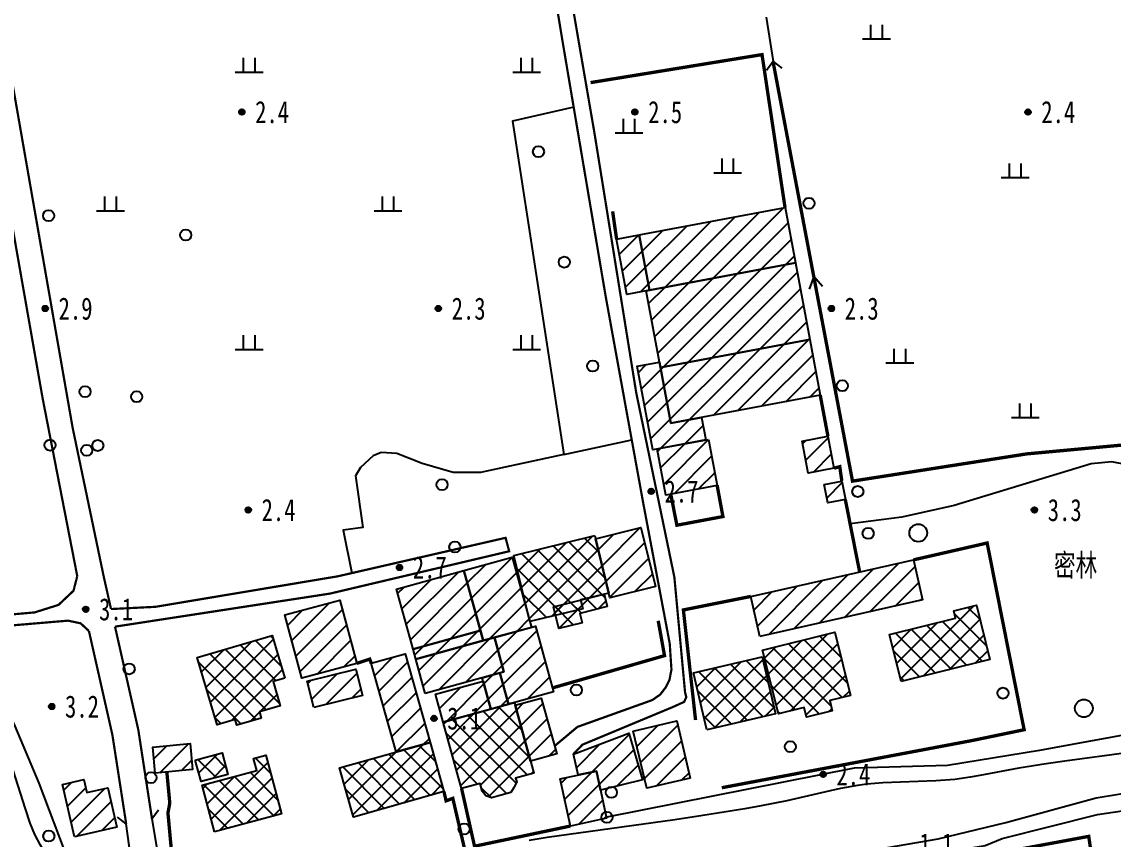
# Model space of a CAD drawing. Header units: metres. Extents: x 494039 to 619385, y 3351420 to 3402703.
# Drawn here: x 589556.1 to 589752.9, y 3393042.3 to 3393189.7 of the extents above; entities that cross this region are included whole.
import ezdxf
from ezdxf.enums import TextEntityAlignment as Align

# ---------------------------------------------------------------- set-up
doc = ezdxf.new("R2010")
doc.units = ezdxf.units.M
for name, pattern in [('2180', [0]), ('2430', [0]), ('8521', [0]), ('9610', [0])]:
    doc.linetypes.add(name, pattern=pattern)
for name, color, linetype in [('210100', 130, 'Continuous'), ('220200', 130, 'Continuous'), ('220900', 130, '2180'), ('261301', 141, 'Continuous'), ('310300', 8, 'Continuous'), ('310500', 8, 'Continuous'), ('380201', 8, '2430'), ('420500', 8, 'Continuous'), ('430300', 8, 'Continuous'), ('510301', 8, 'Continuous'), ('720100', 8, 'Continuous'), ('760201', 8, '8521'), ('810100', 8, '9610'), ('810302', 8, 'Continuous'), ('810501', 8, 'Continuous'), ('810502', 8, 'Continuous')]:
    doc.layers.add(name, color=color, linetype=linetype)
pattern_1 = [(45, (0, 0), (-1.767766953, 1.767766953), []), (135, (0, 0), (-1.767766953, -1.767766953), [])]
pattern_2 = [(45, (0, 0), (-1.767766953, 1.767766953), [])]

# ---------------------------------------------------------------- blocks, each defined once
blk = doc.blocks.new('gc170')
at = {"linetype": 'Continuous'}
blk.add_circle((0, 0), 0.5, dxfattribs=at)
blk = doc.blocks.new('gu')
at = {"flags": 128}
for points in [[(3.75, 0), (-3.75, 0)], [(2.711, -0.6), (3.75, 0), (3.75, 0), (2.711, 0.6)]]:
    blk.add_lwpolyline(points, dxfattribs=at)
blk = doc.blocks.new('p_point')
for radius in [0.25, 0.2, 0.15, 0.1, 0.05]:
    blk.add_circle((0, 0), radius)
blk.add_point((0, 0))
blk = doc.blocks.new('vm')
at = {"linetype": 'Continuous'}
for p, q in [((-0.5, 0), (-0.5, 1.3)), ((0.5, 1.3), (0.5, 0)), ((1.25, 0), (-1.25, 0))]:
    blk.add_line(p, q, dxfattribs=at)
blk = doc.blocks.new('v1')
blk.add_circle((0, 0), 0.8)
blk = doc.blocks.new('1-3&1-4')
at = {"layer": '310300', "linetype": 'Continuous'}
h = blk.add_hatch(dxfattribs=at)
h.set_pattern_fill('ANSI31', color=8, scale=20, style=0)
h.set_pattern_definition(pattern_2)
h.paths.add_polyline_path([(589669.2747, 3393141.2971), (589667.4056, 3393151.2628), (589693.7141, 3393156.197), (589695.5832, 3393146.2314)])
h = blk.add_hatch(dxfattribs=at)
h.set_pattern_fill('ANSI31', color=8, scale=20, style=0)
h.set_pattern_definition(pattern_2)
h.paths.add_polyline_path([(589669.2747, 3393141.2971), (589665.2257, 3393140.5377), (589663.3566, 3393150.5034), (589667.4056, 3393151.2628)])
h = blk.add_hatch(dxfattribs=at)
h.set_pattern_fill('ANSI31', color=8, scale=20, style=0)
h.set_pattern_definition(pattern_2)
h.paths.add_polyline_path([(589671.2695, 3393127.3651), (589668.6775, 3393141.1851), (589695.5832, 3393146.2314), (589698.1752, 3393132.4113)])
h = blk.add_hatch(dxfattribs=at)
h.set_pattern_fill('ANSI31', color=8, scale=20, style=0)
h.set_pattern_definition(pattern_2)
h.paths.add_polyline_path([(589700.0596, 3393122.3638), (589673.1539, 3393117.3175), (589671.2695, 3393127.3651), (589698.1752, 3393132.4113)])
h = blk.add_hatch(dxfattribs=at)
h.set_pattern_fill('ANSI31', color=8, scale=20, style=0)
h.set_pattern_definition(pattern_2)
h.paths.add_polyline_path([(589678.6592, 3393118.3501), (589679.4148, 3393114.3213), (589669.9074, 3393112.5382), (589667.0846, 3393127.589), (589671.0867, 3393128.3396), (589673.1539, 3393117.3175)])
h = blk.add_hatch(dxfattribs=at)
h.set_pattern_fill('ANSI31', color=8, scale=20, style=0)
h.set_pattern_definition(pattern_2)
h.paths.add_polyline_path([(589679.9195, 3393114.416), (589681.4756, 3393106.1193), (589672.2111, 3393104.3818), (589670.6551, 3393112.6784)])
h = blk.add_hatch(dxfattribs=at)
h.set_pattern_fill('ANSI31', color=8, scale=20, style=0)
h.set_pattern_definition(pattern_2)
h.paths.add_polyline_path([(589702.5277, 3393109.2047), (589697.8757, 3393108.3322), (589696.7959, 3393114.0897), (589701.4478, 3393114.9622)])
h = blk.add_hatch(dxfattribs=at)
h.set_pattern_fill('ANSI31', color=8, scale=20, style=0)
h.set_pattern_definition(pattern_2)
h.paths.add_polyline_path([(589700.759, 3393106.2988), (589703.9449, 3393106.9051), (589704.5835, 3393103.5493), (589701.3976, 3393102.943)])
h = blk.add_hatch(dxfattribs=at)
h.set_pattern_fill('ANSI31', color=8, scale=20, style=0)
h.set_pattern_definition(pattern_2)
h.paths.add_polyline_path([(589659.5449, 3393096.4992), (589667.7313, 3393098.5064), (589670.3414, 3393087.8614), (589662.155, 3393085.8541)])
h = blk.add_hatch(dxfattribs=at)
h.set_pattern_fill('ANSI31', color=8, scale=20, style=0)
h.set_pattern_definition(pattern_2)
h.paths.add_polyline_path([(589635.8325, 3393090.7525), (589644.5279, 3393093.1521), (589648.0134, 3393080.5218), (589639.3181, 3393078.1222)])
h = blk.add_hatch(dxfattribs=at)
h.set_pattern_fill('ANSI31', color=8, scale=20, style=0)
h.set_pattern_definition(pattern_2)
h.paths.add_polyline_path([(589689.1762, 3393078.8528), (589687.5474, 3393086.0925), (589716.8861, 3393092.6931), (589718.5148, 3393085.4535)])
h = blk.add_hatch(dxfattribs=at)
h.set_pattern_fill('ANSI31', color=8, scale=20, style=0)
h.set_pattern_definition(pattern_2)
h.paths.add_polyline_path([(589626.6573, 3393076.5759), (589623.6712, 3393087.3964), (589635.8325, 3393090.7525), (589638.8186, 3393079.932)])
h = blk.add_hatch(dxfattribs=at)
h.set_pattern_fill('ANSI31', color=8, scale=20, style=0)
h.set_pattern_definition(pattern_2)
h.paths.add_polyline_path([(589616.5071, 3393074.0149), (589606.6429, 3393071.3593), (589603.573, 3393082.7623), (589613.4372, 3393085.4179)])
h = blk.add_hatch(dxfattribs=at)
h.set_pattern_fill('ANSI31', color=8, scale=20, style=0)
h.set_pattern_definition(pattern_2)
h.paths.add_polyline_path([(589627.1568, 3393074.7661), (589626.6573, 3393076.5759), (589638.8186, 3393079.932), (589639.3181, 3393078.1222)])
h = blk.add_hatch(dxfattribs=at)
h.set_pattern_fill('ANSI31', color=8, scale=20, style=0)
h.set_pattern_definition(pattern_2)
h.paths.add_polyline_path([(589641.3272, 3393078.6766), (589648.73, 3393080.7195), (589651.9914, 3393068.9013), (589643.8792, 3393066.6626), (589642.3193, 3393072.315), (589643.0288, 3393072.5108)])
h = blk.add_hatch(dxfattribs=at)
h.set_pattern_fill('ANSI31', color=8, scale=20, style=0)
h.set_pattern_definition(pattern_2)
h.paths.add_polyline_path([(589628.8583, 3393068.6003), (589627.1568, 3393074.7661), (589641.3272, 3393078.6766), (589643.0288, 3393072.5108)])
h = blk.add_hatch(dxfattribs=at)
h.set_pattern_fill('ANSI31', color=8, scale=20, style=0)
h.set_pattern_definition(pattern_2)
h.paths.add_polyline_path([(589623.6372, 3393058.0684), (589619.1353, 3393074.0433), (589625.2232, 3393075.7589), (589629.7252, 3393059.784)])
h = blk.add_hatch(dxfattribs=at)
h.set_pattern_fill('ANSI31', color=8, scale=20, style=0)
h.set_pattern_definition(pattern_2)
h.paths.add_polyline_path([(589608.7992, 3393066.0586), (589607.6057, 3393070.7967), (589616.328, 3393072.9938), (589617.5215, 3393068.2556)])
h = blk.add_hatch(dxfattribs=at)
h.set_pattern_fill('ANSI31', color=8, scale=20, style=0)
h.set_pattern_definition(pattern_2)
h.paths.add_polyline_path([(589639.1098, 3393071.4293), (589642.3193, 3393072.315), (589643.8792, 3393066.6626), (589640.6697, 3393065.7769)])
h = blk.add_hatch(dxfattribs=at)
h.set_pattern_fill('ANSI31', color=8, scale=20, style=0)
h.set_pattern_definition(pattern_2)
h.paths.add_polyline_path([(589632.1135, 3393063.4157), (589630.7208, 3393068.4622), (589639.2771, 3393070.8234), (589640.6697, 3393065.7769)])
h = blk.add_hatch(dxfattribs=at)
h.set_pattern_fill('ANSI31', color=8, scale=20, style=0)
h.set_pattern_definition(pattern_2)
h.paths.add_polyline_path([(589645.0757, 3393066.4721), (589649.7823, 3393067.7709), (589652.555, 3393057.7233), (589647.8485, 3393056.4245)])
h = blk.add_hatch(dxfattribs=at)
h.set_pattern_fill('ANSI31', color=8, scale=20, style=0)
h.set_pattern_definition(pattern_2)
h.paths.add_polyline_path([(589676.6389, 3393053.3603), (589668.7806, 3393051.5069), (589666.3496, 3393061.814), (589674.2079, 3393063.6675)])
h = blk.add_hatch(dxfattribs=at)
h.set_pattern_fill('ANSI31', color=8, scale=20, style=0)
h.set_pattern_definition(pattern_2)
h.paths.add_polyline_path([(589656.4387, 3393053.9032), (589655.5602, 3393057.6677), (589665.5663, 3393061.4346), (589668.0017, 3393053.0198), (589660.4765, 3393051.171), (589659.7425, 3393054.6086)])
h = blk.add_hatch(dxfattribs=at)
h.set_pattern_fill('ANSI31', color=8, scale=20, style=0)
h.set_pattern_definition(pattern_2)
h.paths.add_polyline_path([(589580.1874, 3393054.2451), (589579.7446, 3393058.9296), (589586.4631, 3393059.5646), (589586.9059, 3393054.8801)])
h = blk.add_hatch(dxfattribs=at)
h.set_pattern_fill('ANSI31', color=8, scale=20, style=0)
h.set_pattern_definition(pattern_2)
h.paths.add_polyline_path([(589655.0262, 3393044.7008), (589653.2087, 3393053.2136), (589659.7425, 3393054.6086), (589661.5601, 3393046.0958)])
h = blk.add_hatch(dxfattribs=at)
h.set_pattern_fill('ANSI31', color=8, scale=20, style=0)
h.set_pattern_definition(pattern_2)
h.paths.add_polyline_path([(589565.6255, 3393042.7546), (589563.4572, 3393052.2184), (589567.3095, 3393053.101), (589567.8498, 3393050.7426), (589571.6295, 3393051.6086), (589573.2574, 3393044.5032)])
at = {"layer": '310500', "linetype": 'Continuous'}
h = blk.add_hatch(dxfattribs=at)
h.set_pattern_fill('ANSI37', color=8, scale=20, style=0)
h.set_pattern_definition(pattern_1)
h.paths.add_polyline_path([(589659.4067, 3393097.0626), (589661.9474, 3393086.7007), (589656.86, 3393085.4533), (589657.2435, 3393083.8895), (589647.7279, 3393081.5563), (589644.8038, 3393093.482)])
h = blk.add_hatch(dxfattribs=at)
h.set_pattern_fill('ANSI37', color=8, scale=20, style=0)
h.set_pattern_definition(pattern_1)
h.paths.add_polyline_path([(589661.1318, 3393086.5007), (589661.6787, 3393084.27), (589656.6976, 3393083.0487), (589657.1213, 3393081.3207), (589652.9211, 3393080.2908), (589651.9504, 3393084.2495)])
h = blk.add_hatch(dxfattribs=at)
h.set_pattern_fill('ANSI37', color=8, scale=20, style=0)
h.set_pattern_definition(pattern_1)
h.paths.add_polyline_path([(589714.6524, 3393070.7303), (589712.545, 3393079.2061), (589724.4631, 3393082.1695), (589724.1359, 3393083.4855), (589728.2158, 3393084.4999), (589730.6505, 3393074.7081)])
h = blk.add_hatch(dxfattribs=at)
h.set_pattern_fill('ANSI37', color=8, scale=20, style=0)
h.set_pattern_definition(pattern_1)
h.paths.add_polyline_path([(589603.5513, 3393071.368), (589601.4488, 3393070.7513), (589602.7302, 3393066.3828), (589598.978, 3393065.2822), (589599.3096, 3393064.1516), (589594.9193, 3393062.8638), (589594.6066, 3393063.93), (589591.3277, 3393062.9682), (589587.7675, 3393075.1055), (589601.2914, 3393079.0724)])
h = blk.add_hatch(dxfattribs=at)
h.set_pattern_fill('ANSI37', color=8, scale=20, style=0)
h.set_pattern_definition(pattern_1)
h.paths.add_polyline_path([(589705.5051, 3393068.2396), (589701.7616, 3393067.3128), (589702.2123, 3393065.4925), (589697.5957, 3393064.3495), (589697.1721, 3393066.0606), (589692.5275, 3393064.9108), (589689.6809, 3393076.4086), (589702.6855, 3393079.6283)])
h = blk.add_hatch(dxfattribs=at)
h.set_pattern_fill('ANSI37', color=8, scale=20, style=0)
h.set_pattern_definition(pattern_1)
h.paths.add_polyline_path([(589679.6178, 3393062.0361), (589677.2267, 3393072.3351), (589689.5948, 3393075.2067), (589691.986, 3393064.9077)])
h = blk.add_hatch(dxfattribs=at)
h.set_pattern_fill('ANSI37', color=8, scale=20, style=0)
h.set_pattern_definition(pattern_1)
h.paths.add_polyline_path([(589644.9422, 3393066.9559), (589648.4511, 3393054.2407), (589645.1548, 3393053.331), (589645.3423, 3393052.6518), (589644.7946, 3393051.5562), (589644.2879, 3393050.7299), (589640.8112, 3393049.7705), (589639.7578, 3393050.1592), (589639.1206, 3393050.9782), (589638.7346, 3393052.377), (589635.4127, 3393051.4603), (589632.1135, 3393063.4157)])
h = blk.add_hatch(dxfattribs=at)
h.set_pattern_fill('ANSI37', color=8, scale=20, style=0)
h.set_pattern_definition(pattern_1)
h.paths.add_polyline_path([(589615.9368, 3393046.3104), (589613.4336, 3393055.1929), (589629.7252, 3393059.784), (589632.2283, 3393050.9016)])
h = blk.add_hatch(dxfattribs=at)
h.set_pattern_fill('ANSI37', color=8, scale=20, style=0)
h.set_pattern_definition(pattern_1)
h.paths.add_polyline_path([(589587.4165, 3393056.604), (589592.2527, 3393057.8923), (589593.2901, 3393053.9981), (589588.4539, 3393052.7098)])
h = blk.add_hatch(dxfattribs=at)
h.set_pattern_fill('ANSI37', color=8, scale=20, style=0)
h.set_pattern_definition(pattern_1)
h.paths.add_polyline_path([(589590.8594, 3393043.6801), (589588.6201, 3393052.0862), (589598.4786, 3393054.7124), (589597.9032, 3393056.8726), (589600.1267, 3393057.4649), (589602.9415, 3393046.8987)])
at = {"layer": '210100', "color": 141, "linetype": 'Continuous', "elevation": 1.0574, "flags": 128}
for points in [[(589755.7315, 3393057.9333), (589744.1199, 3393056.4007), (589740.8055, 3393055.9374), (589735.8461, 3393055.1554), (589728.7977, 3393053.811), (589727.0952, 3393053.5095), (589724.3179, 3393053.1109), (589720.919, 3393052.838), (589711.3189, 3393052.5088), (589708.4586, 3393052.2682), (589706.7598, 3393052.0368), (589703.7358, 3393051.4785), (589701.8196, 3393051.0592), (589694.023, 3393049.235), (589689.4254, 3393048.321), (589686.4898, 3393047.8003), (589678.9218, 3393046.5841), (589673.8669, 3393045.8332), (589650.8572, 3393042.6042), (589647.5654, 3393042.0881)], [(589584.1008, 3393018.7818), (589593.9915, 3393017.3565), (589594.5568, 3393017.3899), (589607.8761, 3393023.0343), (589621.8461, 3393027.5851), (589630.7361, 3393029.4901), (589638.2502, 3393029.7018), (589644.1769, 3393028.961), (589647.1402, 3393029.1726), (589659.9461, 3393032.5593), (589670.4236, 3393036.1576), (589673.5986, 3393036.6868), (589688.8386, 3393038.8035), (589695.1886, 3393038.486), (589699.6336, 3393039.121), (589702.8086, 3393039.2268), (589721.3294, 3393042.4018), (589733.5002, 3393045.3651), (589749.7986, 3393049.8101), (589779.1144, 3393054.5726)], [(589577.3518, 3393027.9047), (589573.4109, 3393029.2105), (589571.3199, 3393030.0168), (589569.755, 3393030.7357), (589567.8109, 3393031.8143), (589566.4889, 3393032.708), (589565.8547, 3393033.192), (589564.6522, 3393034.2356), (589563.4518, 3393035.4926), (589561.8305, 3393037.5454), (589560.6086, 3393039.3604), (589559.4971, 3393041.2447), (589558.5152, 3393043.1907), (589557.6731, 3393045.2282), (589556.7854, 3393047.7723), (589554.5566, 3393054.7842)]]:
    blk.add_lwpolyline(points, dxfattribs=at)
at = {"layer": '220200', "color": 141, "linetype": 'Continuous', "const_width": 0.6, "flags": 128}
blk.add_lwpolyline([(589780.781, 3393082.3513), (589773.7908, 3393115.1725), (589737.2818, 3393111.7946), (589705.876, 3393106.8866), (589691.5502, 3393182.5354)], dxfattribs=at)
at = {"layer": '220900', "color": 141, "linetype": 'Continuous'}
for q in [(589690.3682, 3393180.922), (589693.1636, 3393181.3534)]:
    blk.add_line((589691.5502, 3393182.5354), q, dxfattribs=at)
at = {"layer": '220900', "color": 141, "linetype": '2180', "flags": 128}
blk.add_lwpolyline([(589690.3134, 3393190.5496), (589691.5502, 3393182.5354)], dxfattribs=at)
at = {"layer": '310300', "color": 8, "linetype": 'Continuous', "flags": 128}
for points, elevation in [([(589669.2747, 3393141.2971), (589667.4056, 3393151.2628), (589693.7141, 3393156.197), (589695.5832, 3393146.2314)], 8.0112), ([(589669.2747, 3393141.2971), (589665.2257, 3393140.5377), (589663.3566, 3393150.5034), (589667.4056, 3393151.2628)], 6.5643), ([(589671.2695, 3393127.3651), (589668.6775, 3393141.1851), (589695.5832, 3393146.2314), (589698.1752, 3393132.4113)], 8.0112), ([(589700.0596, 3393122.3638), (589673.1539, 3393117.3175), (589671.2695, 3393127.3651), (589698.1752, 3393132.4113)], 8.0112), ([(589678.6592, 3393118.3501), (589679.4148, 3393114.3213), (589669.9074, 3393112.5382), (589667.0846, 3393127.589), (589671.0867, 3393128.3396), (589673.1539, 3393117.3175)], 6.5643), ([(589679.9195, 3393114.416), (589681.4756, 3393106.1193), (589672.2111, 3393104.3818), (589670.6551, 3393112.6784)], 6.5643), ([(589702.5277, 3393109.2047), (589697.8757, 3393108.3322), (589696.7959, 3393114.0897), (589701.4478, 3393114.9622)], 6.1859), ([(589700.759, 3393106.2988), (589703.9449, 3393106.9051), (589704.5835, 3393103.5493), (589701.3976, 3393102.943)], 5.665), ([(589635.8325, 3393090.7525), (589644.5279, 3393093.1521), (589648.0134, 3393080.5218), (589639.3181, 3393078.1222)], 6.845), ([(589689.1762, 3393078.8528), (589687.5474, 3393086.0925), (589716.8861, 3393092.6931), (589718.5148, 3393085.4535)], 6.3378), ([(589626.6573, 3393076.5759), (589623.6712, 3393087.3964), (589635.8325, 3393090.7525), (589638.8186, 3393079.932)], 6.845), ([(589616.5071, 3393074.0149), (589606.6429, 3393071.3593), (589603.573, 3393082.7623), (589613.4372, 3393085.4179)], 6.5946), ([(589627.1568, 3393074.7661), (589626.6573, 3393076.5759), (589638.8186, 3393079.932), (589639.3181, 3393078.1222)], 6.845), ([(589641.3272, 3393078.6766), (589648.73, 3393080.7195), (589651.9914, 3393068.9013), (589643.8792, 3393066.6626), (589642.3193, 3393072.315), (589643.0288, 3393072.5108)], 6.845), ([(589628.8583, 3393068.6003), (589627.1568, 3393074.7661), (589641.3272, 3393078.6766), (589643.0288, 3393072.5108)], 6.845), ([(589623.6372, 3393058.0684), (589619.1353, 3393074.0433), (589625.2232, 3393075.7589), (589629.7252, 3393059.784)], 6.7282), ([(589608.7992, 3393066.0586), (589607.6057, 3393070.7967), (589616.328, 3393072.9938), (589617.5215, 3393068.2556)], 6.5946), ([(589639.1098, 3393071.4293), (589642.3193, 3393072.315), (589643.8792, 3393066.6626), (589640.6697, 3393065.7769)], 6.7782), ([(589632.1135, 3393063.4157), (589630.7208, 3393068.4622), (589639.2771, 3393070.8234), (589640.6697, 3393065.7769)], 6.7782), ([(589645.0757, 3393066.4721), (589649.7823, 3393067.7709), (589652.555, 3393057.7233), (589647.8485, 3393056.4245)], 6.845), ([(589676.6389, 3393053.3603), (589668.7806, 3393051.5069), (589666.3496, 3393061.814), (589674.2079, 3393063.6675)], 6.0651), ([(589580.1874, 3393054.2451), (589579.7446, 3393058.9296), (589586.4631, 3393059.5646), (589586.9059, 3393054.8801)], 5.7245), ([(589655.0262, 3393044.7008), (589653.2087, 3393053.2136), (589659.7425, 3393054.6086), (589661.5601, 3393046.0958)], 5.4641), ([(589565.6255, 3393042.7546), (589563.4572, 3393052.2184), (589567.3095, 3393053.101), (589567.8498, 3393050.7426), (589571.6295, 3393051.6086), (589573.2574, 3393044.5032)], 6.1085)]:
    blk.add_lwpolyline(points, close=True, dxfattribs=dict(at, elevation=elevation))
for points in [[(589659.5449, 3393096.4992), (589667.7313, 3393098.5064), (589670.3414, 3393087.8614), (589662.155, 3393085.8541)], [(589656.4387, 3393053.9032), (589655.5602, 3393057.6677), (589665.5663, 3393061.4346), (589668.0017, 3393053.0198), (589660.4765, 3393051.171), (589659.7425, 3393054.6086)]]:
    blk.add_lwpolyline(points, close=True, dxfattribs=at)
at = {"layer": '310500', "color": 8, "linetype": 'Continuous', "flags": 128}
for points, elevation in [([(589659.4067, 3393097.0626), (589661.9474, 3393086.7007), (589656.86, 3393085.4533), (589657.2435, 3393083.8895), (589647.7279, 3393081.5563), (589644.8038, 3393093.482)], 14.3082), ([(589714.6524, 3393070.7303), (589712.545, 3393079.2061), (589724.4631, 3393082.1695), (589724.1359, 3393083.4855), (589728.2158, 3393084.4999), (589730.6505, 3393074.7081)], 14.9297), ([(589603.5513, 3393071.368), (589601.4488, 3393070.7513), (589602.7302, 3393066.3828), (589598.978, 3393065.2822), (589599.3096, 3393064.1516), (589594.9193, 3393062.8638), (589594.6066, 3393063.93), (589591.3277, 3393062.9682), (589587.7675, 3393075.1055), (589601.2914, 3393079.0724)], 13.944), ([(589705.5051, 3393068.2396), (589701.7616, 3393067.3128), (589702.2123, 3393065.4925), (589697.5957, 3393064.3495), (589697.1721, 3393066.0606), (589692.5275, 3393064.9108), (589689.6809, 3393076.4086), (589702.6855, 3393079.6283)], 14.1283), ([(589679.6178, 3393062.0361), (589677.2267, 3393072.3351), (589689.5948, 3393075.2067), (589691.986, 3393064.9077)], 8.088), ([(589644.9422, 3393066.9559), (589648.4511, 3393054.2407), (589645.1548, 3393053.331), (589645.3423, 3393052.6518), (589644.7946, 3393051.5562), (589644.2879, 3393050.7299), (589640.8112, 3393049.7705), (589639.7578, 3393050.1592), (589639.1206, 3393050.9782), (589638.7346, 3393052.377), (589635.4127, 3393051.4603), (589632.1135, 3393063.4157)], 13.2584), ([(589615.9368, 3393046.3104), (589613.4336, 3393055.1929), (589629.7252, 3393059.784), (589632.2283, 3393050.9016)], 10.7041), ([(589587.4165, 3393056.604), (589592.2527, 3393057.8923), (589593.2901, 3393053.9981), (589588.4539, 3393052.7098)], 9.7769)]:
    blk.add_lwpolyline(points, close=True, dxfattribs=dict(at, elevation=elevation))
for points in [[(589661.1318, 3393086.5007), (589661.6787, 3393084.27), (589656.6976, 3393083.0487), (589657.1213, 3393081.3207), (589652.9211, 3393080.2908), (589651.9504, 3393084.2495)], [(589590.8594, 3393043.6801), (589588.6201, 3393052.0862), (589598.4786, 3393054.7124), (589597.9032, 3393056.8726), (589600.1267, 3393057.4649), (589602.9415, 3393046.8987)]]:
    blk.add_lwpolyline(points, close=True, dxfattribs=at)
at = {"layer": '380201', "color": 8, "linetype": '2430', "const_width": 0.6, "flags": 128}
for points, elevation in [([(589693.7141, 3393156.197), (589689.5662, 3393183.7852), (589658.6635, 3393178.7381)], 5.7986), ([(589662.634, 3393155.5203), (589663.3566, 3393150.5034)], 6.1102), ([(589701.4478, 3393114.9622), (589700.0596, 3393122.3638)], 6.0212), ([(589703.9449, 3393106.9051), (589703.581, 3393109.4966), (589702.5277, 3393109.2047)], 5.8431), ([(589673.1155, 3393104.5514), (589674.2213, 3393098.9333), (589682.5162, 3393100.4974), (589681.4756, 3393106.1193)], 5.9099), ([(589707.1588, 3393090.5047), (589704.5835, 3393103.5493)], 5.9099), ([(589682.3063, 3393051.6061), (589727.3779, 3393060.1041), (589736.8116, 3393062.0626), (589730.1456, 3393095.7286), (589716.8861, 3393092.6931)], 6.0718), ([(589687.5474, 3393086.0925), (589675.3911, 3393083.661), (589677.5846, 3393063.812)], 6.0718), ([(589619.1353, 3393074.0433), (589618.8495, 3393074.8022), (589616.5071, 3393074.0149)], 5.6845), ([(589750.0384, 3393032.0152), (589748.4565, 3393042.8373), (589735.3516, 3393040.4082)], 6.4707)]:
    blk.add_lwpolyline(points, dxfattribs=dict(at, elevation=elevation))
for points in [[(589651.7981, 3393069.6018), (589671.9885, 3393075.4211), (589670.8526, 3393081.7086)], [(589582.2817, 3393054.4431), (589582.8121, 3393048.8551), (589582.4835, 3393047.0502), (589583.2331, 3393038.9057)], [(589583.9726, 3393033.4203), (589584.0907, 3393031.3392), (589594.2061, 3393032.6861), (589593.8668, 3393035.005), (589595.9882, 3393035.2175), (589596.3022, 3393032.8548), (589624.4844, 3393036.8075), (589635.9283, 3393040.6491), (589633.8287, 3393049.6927), (589632.6189, 3393049.2378), (589632.2283, 3393050.9016)], [(589635.4127, 3393051.4603), (589637.7442, 3393041.0561), (589655.0262, 3393044.7008)]]:
    blk.add_lwpolyline(points, dxfattribs=at)
at = {"layer": '420500', "color": 8, "linetype": 'Continuous', "const_width": 0.4, "flags": 128}
for points in [[(589655.5602, 3393057.6677), (589657.2157, 3393059.3777), (589673.5504, 3393066.1849), (589675.5311, 3393067.0867), (589675.9158, 3393067.9523), (589675.6907, 3393068.8109), (589673.7661, 3393089.5655), (589666.8939, 3393122.7911), (589659.3657, 3393169.6157), (589650.1609, 3393223.1136)], [(589647.9117, 3393220.7153), (589653.6199, 3393186.1098), (589661.3963, 3393140.116), (589668.1185, 3393103.1017), (589672.9323, 3393077.5678), (589673.237, 3393072.9065), (589672.8816, 3393071.0544), (589672.233, 3393069.7373), (589671.2081, 3393068.3979), (589669.7844, 3393067.4128), (589656.2972, 3393062.5758), (589652.1702, 3393059.118)], [(589543.8645, 3393218.2018), (589544.2236, 3393216.2353), (589544.68, 3393207.8041), (589549.6994, 3393179.7833), (589559.8701, 3393121.9269), (589566.1342, 3393089.7494)], [(589570.9272, 3393089.5681), (589565.2952, 3393116.5406), (589552.9749, 3393187.0696), (589549.4702, 3393209.9699), (589550.3865, 3393215.2651), (589551.7255, 3393218.551)], [(589572.2236, 3393083.824), (589580.2158, 3393084.2217), (589613.1198, 3393089.7302), (589643.3445, 3393096.667), (589643.985, 3393094.2373), (589611.656, 3393086.6009), (589572.9401, 3393080.6487)], [(589526.7482, 3393080.4061), (589558.4618, 3393083.2175), (589562.7596, 3393084.5726), (589565.4559, 3393087.117), (589566.1342, 3393089.7494)], [(589572.2236, 3393083.824), (589570.9272, 3393089.5681)], [(589568.241, 3393079.8549), (589566.7465, 3393081.2483), (589564.4722, 3393081.7295), (589554.8642, 3393080.9158), (589526.6761, 3393078.1035), (589524.466, 3393077.2185), (589523.1991, 3393075.0478), (589523.5458, 3393066.9244)], [(589568.241, 3393079.8549), (589572.4648, 3393061.1386), (589574.954, 3393045.0913)], [(589579.6051, 3393046.0029), (589577.1432, 3393062.0248), (589572.9401, 3393080.6487)]]:
    blk.add_lwpolyline(points, dxfattribs=at)
at = {"layer": '430300', "color": 8, "linetype": 'Continuous'}
for p, q in [((589579.6051, 3393046.0029), (589580.77, 3393047.6287)), ((589574.954, 3393045.0913), (589573.3579, 3393046.2965))]:
    blk.add_line(p, q, dxfattribs=at)
at = {"layer": '430300', "color": 8, "linetype": 'Continuous', "flags": 128}
for points in [[(589579.1233, 3393015.207), (589574.954, 3393045.0913)], [(589579.6051, 3393046.0029), (589584.5433, 3393016.1021)]]:
    blk.add_lwpolyline(points, dxfattribs=at)
at = {"layer": '760201', "color": 8, "linetype": '8521', "flags": 128}
for points in [[(589938.2453, 3393123.4834), (589933.0822, 3393119.4154), (589926.8264, 3393115.092), (589908.6323, 3393108.4169), (589903.8432, 3393106.7755), (589900.1298, 3393105.6156), (589898.2599, 3393105.085), (589895.2442, 3393104.327), (589892.1922, 3393103.7062), (589886.2321, 3393102.6134), (589883.925, 3393102.066), (589882.0684, 3393101.5099), (589879.581, 3393100.6127), (589878.1737, 3393100.0496), (589872.9281, 3393097.8253), (589870.1121, 3393096.7049), (589867.9721, 3393095.965), (589866.8891, 3393095.6418), (589865.5529, 3393095.3003), (589863.3489, 3393094.8702), (589857.14, 3393094.0226), (589854.4418, 3393093.5639), (589852.8869, 3393093.2025), (589850.5681, 3393092.4959), (589849.4282, 3393092.0817), (589847.1802, 3393091.1535), (589844.9665, 3393090.1169), (589843.3236, 3393089.284), (589840.0691, 3393087.5162), (589832.5309, 3393083.176), (589828.7296, 3393081.0697), (589825.3906, 3393079.3848), (589822.44, 3393078.0612), (589820.6495, 3393077.3196), (589817.033, 3393075.9306), (589812.7679, 3393074.4344), (589807.8497, 3393072.8492), (589800.41, 3393070.6728), (589796.0414, 3393069.5139), (589791.0147, 3393068.2995), (589784.3863, 3393066.8396), (589779.9559, 3393065.92), (589767.7463, 3393063.5124), (589759.9655, 3393062.0345), (589745.499, 3393059.38), (589739.5894, 3393058.3486), (589723.0242, 3393055.6185), (589706.1525, 3393055.1286), (589661.6037, 3393046.2828)], [(589720.4569, 3393039.6425), (589729.8076, 3393041.2007), (589732.8425, 3393042.4554), (589750.0072, 3393046.7659), (589767.8417, 3393049.4244), (589801.0765, 3393056.8391), (589824.5492, 3393064.922), (589828.7396, 3393064.9093), (589834.8437, 3393063.6661), (589837.3, 3393063.3928), (589841.4376, 3393064.7532), (589850.2643, 3393068.169), (589901.7448, 3393084.8837), (589915.9144, 3393093.6611), (589926.3302, 3393100.3814), (589946.2585, 3393109.5291)], [(589576.8771, 3393031.3068), (589573.1119, 3393033.015), (589569.7775, 3393034.3585), (589568.4757, 3393035.2407), (589566.4838, 3393037.0149), (589565.1392, 3393038.6529), (589563.8456, 3393040.3786), (589559.2417, 3393052.4047), (589554.9467, 3393062.6792), (589554.0447, 3393064.6607)]]:
    blk.add_lwpolyline(points, dxfattribs=at)
at = {"layer": '810100', "color": 8, "linetype": '9610', "flags": 128}
for points in [[(589655.6169, 3393174.2982), (589644.5722, 3393171.7609), (589653.8302, 3393111.7071), (589666.0817, 3393114.3169)], [(589653.8302, 3393111.7071), (589638.8395, 3393108.4523), (589633.9154, 3393108.423), (589628.3301, 3393110.0601), (589623.7423, 3393111.8483), (589620.9415, 3393112.0317), (589619.4953, 3393111.423), (589617.1781, 3393109.324), (589616.3108, 3393107.8387), (589617.6019, 3393098.54), (589614.055, 3393098.0688), (589615.6139, 3393090.3027)], [(589772.4949, 3393064.4363), (589771.5639, 3393070.379), (589769.5451, 3393072.8315), (589765.9577, 3393076.0195), (589763.2089, 3393077.239), (589761.1262, 3393077.7219), (589757.0955, 3393077.3529), (589755.2753, 3393086.9743), (589754.7718, 3393092.01), (589754.8835, 3393096.8597), (589755.4394, 3393099.9876), (589756.3101, 3393101.4775), (589757.2161, 3393104.5824), (589756.9701, 3393107.2706), (589756.4408, 3393108.8522), (589755.3804, 3393109.8358), (589752.6033, 3393110.3692), (589748.9223, 3393109.9773), (589724.1935, 3393102.4713), (589714.7899, 3393100.3604), (589705.4427, 3393099.1975)]]:
    blk.add_lwpolyline(points, dxfattribs=at)
at = {"layer": '261301', "color": 141, "linetype": 'Continuous', "xscale": 2, "yscale": 2, "rotation": 100.73170996195}
blk.add_blockref('gu', (589700.2803, 3393136.4058, 2.8967), dxfattribs=at)
at = {"layer": '510301', "color": 8, "linetype": 'Continuous', "xscale": 2, "yscale": 2}
for p in [(589698.0463, 3393156.9847, 3.651), (589560.9619, 3393154.7363, 4.0273), (589585.6946, 3393151.2727, 3.6593), (589567.5467, 3393123.0068, 3.9939), (589704.0433, 3393124.079, 3.7312), (589576.8347, 3393122.0983, 3.7418), (589561.2291, 3393113.3718, 4.1166), (589567.8455, 3393112.4238, 4.063), (589569.8409, 3393113.3074, 3.9827), (589631.895, 3393106.2429, 3.3171), (589706.8267, 3393105.0067, 3.7312), (589708.7009, 3393097.4534, 3.887), (589634.1983, 3393095.0088, 3.3171), (589575.4911, 3393073.0334, 3.8357), (589656.1086, 3393069.2227, 3.9285), (589732.9947, 3393068.6619, 4.1384), (589694.6543, 3393059.0002, 4.1384), (589579.4401, 3393053.4258, 3.8357), (589662.4204, 3393050.7616, 5.197), (589661.6037, 3393046.2828, 5.4641), (589635.8764, 3393044.1638, 3.8579), (589561.0023, 3393042.8863, 3.5418)]:
    blk.add_blockref('gc170', p, dxfattribs=at)
at = {"layer": '720100', "color": 8, "linetype": 'Continuous', "xscale": 2, "yscale": 2, "zscale": 2}
for p in [(589595.792, 3393173.427, 2.3709), (589666.6468, 3393173.4271, 2.5317), (589737.5016, 3393173.4273, 2.3698), (589560.3645, 3393137.9995, 2.9434), (589631.2193, 3393137.9997, 2.3433), (589702.0741, 3393137.9998, 2.2751), (589669.5893, 3393105.0277, 2.6711), (589596.9566, 3393101.6807, 2.4269), (589738.6662, 3393101.681, 3.3372), (589624.2133, 3393091.3135, 2.6609), (589567.663, 3393083.7817, 3.1411), (589561.5291, 3393066.2532, 3.1704), (589630.431, 3393064.1055, 3.0717), (589700.5699, 3393054.0201, 2.3956)]:
    blk.add_blockref('p_point', p, dxfattribs=at)
at = {"layer": '810302', "color": 8, "linetype": 'Continuous', "xscale": 2, "yscale": 2}
for p in [(589710.1986, 3393186.5414), (589597.1252, 3393180.5781), (589647.1252, 3393180.5781), (589665.605, 3393169.6332, 3.6414), (589683.385, 3393162.4365, 3.6414), (589735.1986, 3393161.5414), (589572.1252, 3393155.5781), (589622.1252, 3393155.5781), (589597.1252, 3393130.5781), (589647.1252, 3393130.5781), (589714.4005, 3393128.1666), (589737.0096, 3393118.3066)]:
    blk.add_blockref('vm', p, dxfattribs=at)
at = {"layer": '810501', "color": 8, "linetype": 'Continuous', "xscale": 2, "yscale": 2}
for p in [(589717.7315, 3393097.5421, 4.1534), (589747.5698, 3393065.9246, 4.1534)]:
    blk.add_blockref('v1', p, dxfattribs=at)
at = {"layer": '810502', "color": 8, "linetype": 'Continuous', "xscale": 2, "yscale": 2}
for p in [(589649.273, 3393166.2775, 4.1534), (589653.9129, 3393146.37, 4.1534), (589659.0534, 3393127.6224, 4.1534)]:
    blk.add_blockref('gc170', p, dxfattribs=at)
at = {"color": 8, "linetype": 'Continuous', "width": 0.75}
blk.add_text('密林', height=4, dxfattribs=at).set_placement((589746.0876, 3393091.8445), align=Align.MIDDLE)
at = {"layer": '720100', "color": 8, "width": 0.75}
for s, p in [('2.4', (589598.192, 3393173.427, 2.3709)), ('2.5', (589669.0468, 3393173.4271, 2.5317)), ('2.4', (589739.9016, 3393173.4273, 2.3698)), ('2.9', (589562.7645, 3393137.9995, 2.9434)), ('2.3', (589633.6193, 3393137.9997, 2.3433)), ('2.3', (589704.4741, 3393137.9998, 2.2751)), ('2.7', (589671.9893, 3393105.0277, 2.6711)), ('2.4', (589599.3566, 3393101.6807, 2.4269)), ('3.3', (589741.0662, 3393101.681, 3.3372)), ('2.7', (589626.6133, 3393091.3135, 2.6609)), ('3.1', (589570.063, 3393083.7817, 3.1411)), ('3.2', (589563.9291, 3393066.2532, 3.1704)), ('3.1', (589632.831, 3393064.1055, 3.0717)), ('2.4', (589702.9699, 3393054.0201, 2.3956)), ('1.1', (589717.9237, 3393041.4065, 1.1))]:
    blk.add_text(s, height=4, dxfattribs=at).set_placement(p, align=Align.MIDDLE_LEFT)

msp = doc.modelspace()

# ---------------------------------------------------------------- block references
msp.add_blockref('1-3&1-4', (0, 0))

doc.saveas('drawing.dxf')
